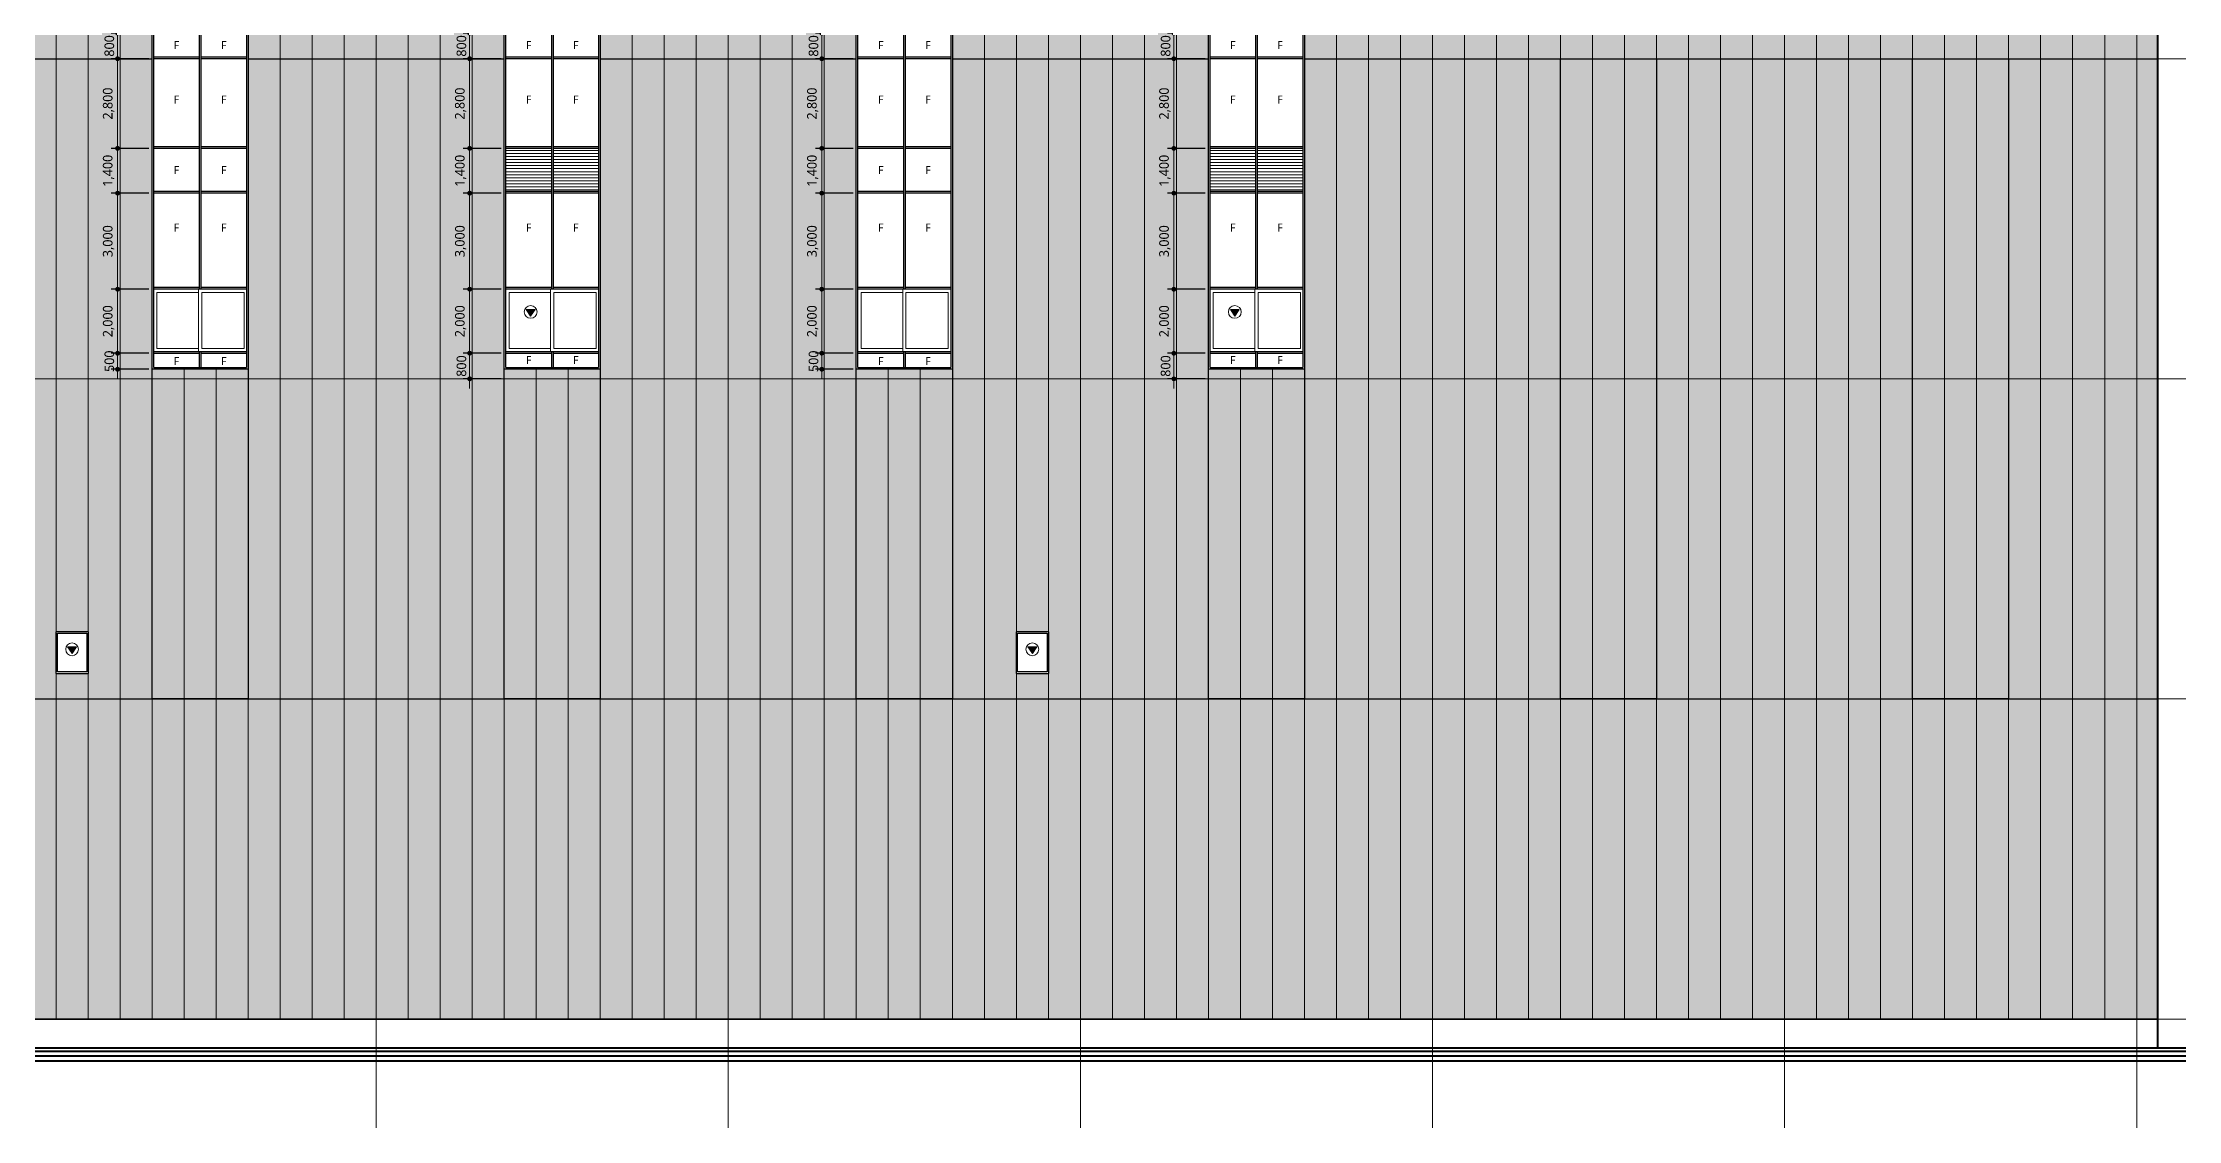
# Model space of a CAD drawing. Header units: millimetres. Extents: x 1680000 to 3024000, y 712800 to 950400.
# Drawn here: x 2164542 to 2231260, y 782198 to 815860 of the extents above; entities that cross this region are included whole.
import ezdxf
from ezdxf.enums import TextEntityAlignment as Align

# ---------------------------------------------------------------- set-up
doc = ezdxf.new("R2010")
doc.units = ezdxf.units.MM
doc.set_wipeout_variables(frame=1)
doc.linetypes.add('CEN', pattern=[62, 60, -1, 0, -1])
doc.linetypes.add('HID', pattern=[2, 1.1, -0.9])
doc.layers.get('Defpoints').update_dxf_attribs({"color": 140})
for name, color, linetype, lineweight in [('A-AXIS-LINE', 1, 'CEN', 15), ('A-DWXK-OPEN', 1, 'HID', 15), ('A-ELEV-LIN1', 2, 'Continuous', 40), ('A-ELEV-LIN2', 7, 'Continuous', 25), ('A-ELEV-LIN3', 8, 'Continuous', 18), ('A-ELEV-WIN', 4, 'Continuous', 25), ('A-MKXS-TEXT1', 3, 'Continuous', 25)]:
    doc.layers.add(name, color=color, linetype=linetype, lineweight=lineweight)
doc.layers.add('A-XXXX-NPLT', color=144, linetype='Continuous', lineweight=15, plot=False)
doc.layers.add('입면색상', color=7, linetype='Continuous')
doc.styles.add('HY울릉도L', font='')
doc.styles.add('맑은고딕', font='malgun.ttf')
doc.styles.get('HY울릉도L').set_extended_font_data('HYwulM')
doc.dimstyles.new('CDIM', dxfattribs={"dimtxt": 3, "dimasz": 1.5, "dimexe": 2, "dimexo": 1, "dimgap": 1, "dimtad": 1, "dimdec": 0, "dimrnd": 0.5, "dimzin": 0, "dimdsep": 32, "dimlunit": 6, "dimtxsty": 'HY울릉도L', "dimblk1": '_CIDOT', "dimblk2": '_CIDOT', "dimsah": 1, "dimcen": 5.5, "dimclrd": 2, "dimclre": 2, "dimclrt": 7, "dimadec": 0, "dimazin": 0, "dimtfac": 1, "dimtdec": 0, "dimtix": 1, "dimtmove": 2, "dimatfit": 1, "dimldrblk": '_CIDOT', "dimfxl": 1, "dimtolj": 1, "dimtzin": 0, "dimlwd": -1, "dimarcsym": 0})

# ---------------------------------------------------------------- blocks, each defined once
blk = doc.blocks.new('axis')
at = {"layer": 'A-AXIS-LINE'}
for p, q in [((4621438.1, -401118.7), (4883538.1, -401118.7)), ((4621438.1, -411118.7), (4883538.1, -411118.7)), ((4621438.1, -421118.7), (4883538.1, -421118.7)), ((4621438.1, -431118.7), (4883538.1, -431118.7)), ((4621438.1, -432118.7), (4883538.1, -432118.7))]:
    blk.add_line(p, q, dxfattribs=at)
blk = doc.blocks.new('_CIDOT')
at = {"color": 0, "linetype": 'ByBlock'}
blk.add_line((2, 0), (-1, 0), dxfattribs=at)
at = {"color": 0, "linetype": 'ByBlock', "const_width": 0.5}
blk.add_lwpolyline([(-0.25, 0, 1), (0.25, 0, 1)], format="xyb", close=True, dxfattribs=at)
blk = doc.blocks.new('*D36')
at = {"layer": 'A-XXXX-NPLT', "lineweight": -2, "transparency": 16777216}
for p, q in [((-100, 10700), (-1280, 10700)), ((-100, 9900), (-1280, 9900))]:
    blk.add_line(p, q, dxfattribs=at)
at = {"layer": 'A-XXXX-NPLT', "transparency": 16777216}
for p, q in [((-1080, 10850), (-1080, 11000)), ((-1080, 10700), (-1080, 9900)), ((-1080, 9750), (-1080, 9600))]:
    blk.add_line(p, q, dxfattribs=at)
at = {"layer": 'Defpoints', "color": 0, "transparency": 16777216}
for p in [(0, 10700), (-1080, 9900), (0, 9900)]:
    blk.add_point(p, dxfattribs=at)
at = {"layer": 'A-XXXX-NPLT', "transparency": 16777216, "xscale": 150, "yscale": 150, "zscale": 150}
for p, rotation in [((-1080, 10700), 270), ((-1080, 9900), 90)]:
    blk.add_blockref('_CIDOT', p, dxfattribs=dict(at, rotation=rotation))
at = {"layer": 'A-XXXX-NPLT', "color": 3, "transparency": 16777216, "insert": (-1335, 10300), "char_height": 300, "attachment_point": 5, "rotation": 90, "style": '맑은고딕'}
blk.add_mtext('\\A1;800', dxfattribs=at)
blk = doc.blocks.new('*D37')
at = {"layer": 'A-XXXX-NPLT', "lineweight": -2, "transparency": 16777216}
for p, q in [((-100, 12700), (-1280, 12700)), ((-100, 10700), (-1280, 10700))]:
    blk.add_line(p, q, dxfattribs=at)
at = {"layer": 'A-XXXX-NPLT', "transparency": 16777216}
blk.add_line((-1080, 10850), (-1080, 12550), dxfattribs=at)
at = {"layer": 'Defpoints', "color": 0, "transparency": 16777216}
for p in [(-1080, 12700), (0, 12700), (0, 10700)]:
    blk.add_point(p, dxfattribs=at)
at = {"layer": 'A-XXXX-NPLT', "transparency": 16777216, "xscale": 150, "yscale": 150, "zscale": 150}
for p, rotation in [((-1080, 12700), 90), ((-1080, 10700), 270)]:
    blk.add_blockref('_CIDOT', p, dxfattribs=dict(at, rotation=rotation))
at = {"layer": 'A-XXXX-NPLT', "color": 3, "transparency": 16777216, "insert": (-1360, 11700), "char_height": 300, "attachment_point": 5, "rotation": 90, "style": '맑은고딕'}
blk.add_mtext('\\A1;2,000', dxfattribs=at)
blk = doc.blocks.new('*D41')
at = {"layer": 'A-XXXX-NPLT', "lineweight": -2, "transparency": 16777216}
for p, q in [((-100, 700), (-1280, 700)), ((-100, -100), (-1280, -100))]:
    blk.add_line(p, q, dxfattribs=at)
at = {"layer": 'A-XXXX-NPLT', "transparency": 16777216}
for p, q in [((-1080, 850), (-1080, 1000)), ((-1080, 700), (-1080, -100)), ((-1080, -250), (-1080, -400))]:
    blk.add_line(p, q, dxfattribs=at)
at = {"layer": 'Defpoints', "color": 0, "transparency": 16777216}
for p in [(0, 700), (-1080, -100), (0, -100)]:
    blk.add_point(p, dxfattribs=at)
at = {"layer": 'A-XXXX-NPLT', "transparency": 16777216, "xscale": 150, "yscale": 150, "zscale": 150}
for p, rotation in [((-1080, 700), 270), ((-1080, -100), 90)]:
    blk.add_blockref('_CIDOT', p, dxfattribs=dict(at, rotation=rotation))
at = {"layer": 'A-XXXX-NPLT', "color": 3, "transparency": 16777216, "insert": (-1335, 300), "char_height": 300, "attachment_point": 5, "rotation": 90, "style": '맑은고딕'}
blk.add_mtext('\\A1;800', dxfattribs=at)
blk = doc.blocks.new('*D42')
at = {"layer": 'A-XXXX-NPLT', "lineweight": -2, "transparency": 16777216}
for p, q in [((-100, 2700), (-1280, 2700)), ((-100, 700), (-1280, 700))]:
    blk.add_line(p, q, dxfattribs=at)
at = {"layer": 'A-XXXX-NPLT', "transparency": 16777216}
blk.add_line((-1080, 850), (-1080, 2550), dxfattribs=at)
at = {"layer": 'Defpoints', "color": 0, "transparency": 16777216}
for p in [(-1080, 2700), (0, 2700), (0, 700)]:
    blk.add_point(p, dxfattribs=at)
at = {"layer": 'A-XXXX-NPLT', "transparency": 16777216, "xscale": 150, "yscale": 150, "zscale": 150}
for p, rotation in [((-1080, 2700), 90), ((-1080, 700), 270)]:
    blk.add_blockref('_CIDOT', p, dxfattribs=dict(at, rotation=rotation))
at = {"layer": 'A-XXXX-NPLT', "color": 3, "transparency": 16777216, "insert": (-1360, 1700), "char_height": 300, "attachment_point": 5, "rotation": 90, "style": '맑은고딕'}
blk.add_mtext('\\A1;2,000', dxfattribs=at)
blk = doc.blocks.new('*D43')
at = {"layer": 'A-XXXX-NPLT', "lineweight": -2, "transparency": 16777216}
for p, q in [((-100, 9900), (-1280, 9900)), ((-100, 7100), (-1280, 7100))]:
    blk.add_line(p, q, dxfattribs=at)
at = {"layer": 'A-XXXX-NPLT', "transparency": 16777216}
blk.add_line((-1080, 7250), (-1080, 9750), dxfattribs=at)
at = {"layer": 'Defpoints', "color": 0, "transparency": 16777216}
for p in [(-1080, 9900), (0, 9900), (0, 7100)]:
    blk.add_point(p, dxfattribs=at)
at = {"layer": 'A-XXXX-NPLT', "transparency": 16777216, "xscale": 150, "yscale": 150, "zscale": 150}
for p, rotation in [((-1080, 9900), 90), ((-1080, 7100), 270)]:
    blk.add_blockref('_CIDOT', p, dxfattribs=dict(at, rotation=rotation))
at = {"layer": 'A-XXXX-NPLT', "color": 3, "transparency": 16777216, "insert": (-1360, 8500), "char_height": 300, "attachment_point": 5, "rotation": 90, "style": '맑은고딕'}
blk.add_mtext('\\A1;2,800', dxfattribs=at)
blk = doc.blocks.new('*D44')
at = {"layer": 'A-XXXX-NPLT', "lineweight": -2, "transparency": 16777216}
for p, q in [((-100, 7100), (-1280, 7100)), ((-100, 5700), (-1280, 5700))]:
    blk.add_line(p, q, dxfattribs=at)
at = {"layer": 'A-XXXX-NPLT', "transparency": 16777216}
blk.add_line((-1080, 6950), (-1080, 5850), dxfattribs=at)
at = {"layer": 'Defpoints', "color": 0, "transparency": 16777216}
for p in [(0, 7100), (-1080, 5700), (0, 5700)]:
    blk.add_point(p, dxfattribs=at)
at = {"layer": 'A-XXXX-NPLT', "transparency": 16777216, "xscale": 150, "yscale": 150, "zscale": 150}
for p, rotation in [((-1080, 7100), 90), ((-1080, 5700), 270)]:
    blk.add_blockref('_CIDOT', p, dxfattribs=dict(at, rotation=rotation))
at = {"layer": 'A-XXXX-NPLT', "color": 3, "transparency": 16777216, "insert": (-1361, 6400), "char_height": 300, "attachment_point": 5, "rotation": 90, "style": '맑은고딕'}
blk.add_mtext('\\A1;1,400', dxfattribs=at)
blk = doc.blocks.new('*D45')
at = {"layer": 'A-XXXX-NPLT', "lineweight": -2, "transparency": 16777216}
for p, q in [((-100, 5700), (-1280, 5700)), ((-100, 2700), (-1280, 2700))]:
    blk.add_line(p, q, dxfattribs=at)
at = {"layer": 'A-XXXX-NPLT', "transparency": 16777216}
blk.add_line((-1080, 5550), (-1080, 2850), dxfattribs=at)
at = {"layer": 'Defpoints', "color": 0, "transparency": 16777216}
for p in [(0, 5700), (-1080, 2700), (0, 2700)]:
    blk.add_point(p, dxfattribs=at)
at = {"layer": 'A-XXXX-NPLT', "transparency": 16777216, "xscale": 150, "yscale": 150, "zscale": 150}
for p, rotation in [((-1080, 5700), 90), ((-1080, 2700), 270)]:
    blk.add_blockref('_CIDOT', p, dxfattribs=dict(at, rotation=rotation))
at = {"layer": 'A-XXXX-NPLT', "color": 3, "transparency": 16777216, "insert": (-1360, 4200), "char_height": 300, "attachment_point": 5, "rotation": 90, "style": '맑은고딕'}
blk.add_mtext('\\A1;3,000', dxfattribs=at)
blk = doc.blocks.new('*D61')
at = {"layer": 'A-XXXX-NPLT', "lineweight": -2, "transparency": 16777216}
for p, q in [((-100, 10800), (-1280, 10800)), ((-100, 10000), (-1280, 10000))]:
    blk.add_line(p, q, dxfattribs=at)
at = {"layer": 'A-XXXX-NPLT', "transparency": 16777216}
for p, q in [((-1080, 10950), (-1080, 11100)), ((-1080, 10800), (-1080, 10000)), ((-1080, 9850), (-1080, 9700))]:
    blk.add_line(p, q, dxfattribs=at)
at = {"layer": 'Defpoints', "color": 0, "transparency": 16777216}
for p in [(0, 10800), (-1080, 10000), (0, 10000)]:
    blk.add_point(p, dxfattribs=at)
at = {"layer": 'A-XXXX-NPLT', "transparency": 16777216, "xscale": 150, "yscale": 150, "zscale": 150}
for p, rotation in [((-1080, 10800), 270), ((-1080, 10000), 90)]:
    blk.add_blockref('_CIDOT', p, dxfattribs=dict(at, rotation=rotation))
at = {"layer": 'A-XXXX-NPLT', "color": 3, "transparency": 16777216, "insert": (-1335, 10400), "char_height": 300, "attachment_point": 5, "rotation": 90, "style": '맑은고딕'}
blk.add_mtext('\\A1;800', dxfattribs=at)
blk = doc.blocks.new('*D62')
at = {"layer": 'A-XXXX-NPLT', "lineweight": -2, "transparency": 16777216}
for p, q in [((-100, 12800), (-1280, 12800)), ((-100, 10800), (-1280, 10800))]:
    blk.add_line(p, q, dxfattribs=at)
at = {"layer": 'A-XXXX-NPLT', "transparency": 16777216}
blk.add_line((-1080, 10950), (-1080, 12650), dxfattribs=at)
at = {"layer": 'Defpoints', "color": 0, "transparency": 16777216}
for p in [(-1080, 12800), (0, 12800), (0, 10800)]:
    blk.add_point(p, dxfattribs=at)
at = {"layer": 'A-XXXX-NPLT', "transparency": 16777216, "xscale": 150, "yscale": 150, "zscale": 150}
for p, rotation in [((-1080, 12800), 90), ((-1080, 10800), 270)]:
    blk.add_blockref('_CIDOT', p, dxfattribs=dict(at, rotation=rotation))
at = {"layer": 'A-XXXX-NPLT', "color": 3, "transparency": 16777216, "insert": (-1360, 11800), "char_height": 300, "attachment_point": 5, "rotation": 90, "style": '맑은고딕'}
blk.add_mtext('\\A1;2,000', dxfattribs=at)
blk = doc.blocks.new('*D66')
at = {"layer": 'A-XXXX-NPLT', "lineweight": -2, "transparency": 16777216}
for p, q in [((-100, 800), (-1280, 800)), ((-100, 300), (-1280, 300))]:
    blk.add_line(p, q, dxfattribs=at)
at = {"layer": 'A-XXXX-NPLT', "transparency": 16777216}
for p, q in [((-1080, 950), (-1080, 1100)), ((-1080, 800), (-1080, 300)), ((-1080, 150), (-1080, 0))]:
    blk.add_line(p, q, dxfattribs=at)
at = {"layer": 'Defpoints', "color": 0, "transparency": 16777216}
for p in [(0, 800), (-1080, 300), (0, 300)]:
    blk.add_point(p, dxfattribs=at)
at = {"layer": 'A-XXXX-NPLT', "transparency": 16777216, "xscale": 150, "yscale": 150, "zscale": 150}
for p, rotation in [((-1080, 800), 270), ((-1080, 300), 90)]:
    blk.add_blockref('_CIDOT', p, dxfattribs=dict(at, rotation=rotation))
at = {"layer": 'A-XXXX-NPLT', "color": 3, "transparency": 16777216, "insert": (-1335, 550), "char_height": 300, "attachment_point": 5, "rotation": 90, "style": '맑은고딕'}
blk.add_mtext('\\A1;500', dxfattribs=at)
blk = doc.blocks.new('*D67')
at = {"layer": 'A-XXXX-NPLT', "lineweight": -2, "transparency": 16777216}
for p, q in [((-100, 2800), (-1280, 2800)), ((-100, 800), (-1280, 800))]:
    blk.add_line(p, q, dxfattribs=at)
at = {"layer": 'A-XXXX-NPLT', "transparency": 16777216}
blk.add_line((-1080, 950), (-1080, 2650), dxfattribs=at)
at = {"layer": 'Defpoints', "color": 0, "transparency": 16777216}
for p in [(-1080, 2800), (0, 2800), (0, 800)]:
    blk.add_point(p, dxfattribs=at)
at = {"layer": 'A-XXXX-NPLT', "transparency": 16777216, "xscale": 150, "yscale": 150, "zscale": 150}
for p, rotation in [((-1080, 2800), 90), ((-1080, 800), 270)]:
    blk.add_blockref('_CIDOT', p, dxfattribs=dict(at, rotation=rotation))
at = {"layer": 'A-XXXX-NPLT', "color": 3, "transparency": 16777216, "insert": (-1360, 1800), "char_height": 300, "attachment_point": 5, "rotation": 90, "style": '맑은고딕'}
blk.add_mtext('\\A1;2,000', dxfattribs=at)
blk = doc.blocks.new('*D68')
at = {"layer": 'A-XXXX-NPLT', "lineweight": -2, "transparency": 16777216}
for p, q in [((-100, 10000), (-1280, 10000)), ((-100, 7200), (-1280, 7200))]:
    blk.add_line(p, q, dxfattribs=at)
at = {"layer": 'A-XXXX-NPLT', "transparency": 16777216}
blk.add_line((-1080, 7350), (-1080, 9850), dxfattribs=at)
at = {"layer": 'Defpoints', "color": 0, "transparency": 16777216}
for p in [(-1080, 10000), (0, 10000), (0, 7200)]:
    blk.add_point(p, dxfattribs=at)
at = {"layer": 'A-XXXX-NPLT', "transparency": 16777216, "xscale": 150, "yscale": 150, "zscale": 150}
for p, rotation in [((-1080, 10000), 90), ((-1080, 7200), 270)]:
    blk.add_blockref('_CIDOT', p, dxfattribs=dict(at, rotation=rotation))
at = {"layer": 'A-XXXX-NPLT', "color": 3, "transparency": 16777216, "insert": (-1360, 8600), "char_height": 300, "attachment_point": 5, "rotation": 90, "style": '맑은고딕'}
blk.add_mtext('\\A1;2,800', dxfattribs=at)
blk = doc.blocks.new('*D69')
at = {"layer": 'A-XXXX-NPLT', "lineweight": -2, "transparency": 16777216}
for p, q in [((-100, 7200), (-1280, 7200)), ((-100, 5800), (-1280, 5800))]:
    blk.add_line(p, q, dxfattribs=at)
at = {"layer": 'A-XXXX-NPLT', "transparency": 16777216}
blk.add_line((-1080, 7050), (-1080, 5950), dxfattribs=at)
at = {"layer": 'Defpoints', "color": 0, "transparency": 16777216}
for p in [(0, 7200), (-1080, 5800), (0, 5800)]:
    blk.add_point(p, dxfattribs=at)
at = {"layer": 'A-XXXX-NPLT', "transparency": 16777216, "xscale": 150, "yscale": 150, "zscale": 150}
for p, rotation in [((-1080, 7200), 90), ((-1080, 5800), 270)]:
    blk.add_blockref('_CIDOT', p, dxfattribs=dict(at, rotation=rotation))
at = {"layer": 'A-XXXX-NPLT', "color": 3, "transparency": 16777216, "insert": (-1361, 6500), "char_height": 300, "attachment_point": 5, "rotation": 90, "style": '맑은고딕'}
blk.add_mtext('\\A1;1,400', dxfattribs=at)
blk = doc.blocks.new('*D70')
at = {"layer": 'A-XXXX-NPLT', "lineweight": -2, "transparency": 16777216}
for p, q in [((-100, 5800), (-1280, 5800)), ((-100, 2800), (-1280, 2800))]:
    blk.add_line(p, q, dxfattribs=at)
at = {"layer": 'A-XXXX-NPLT', "transparency": 16777216}
blk.add_line((-1080, 5650), (-1080, 2950), dxfattribs=at)
at = {"layer": 'Defpoints', "color": 0, "transparency": 16777216}
for p in [(0, 5800), (-1080, 2800), (0, 2800)]:
    blk.add_point(p, dxfattribs=at)
at = {"layer": 'A-XXXX-NPLT', "transparency": 16777216, "xscale": 150, "yscale": 150, "zscale": 150}
for p, rotation in [((-1080, 5800), 90), ((-1080, 2800), 270)]:
    blk.add_blockref('_CIDOT', p, dxfattribs=dict(at, rotation=rotation))
at = {"layer": 'A-XXXX-NPLT', "color": 3, "transparency": 16777216, "insert": (-1360, 4300), "char_height": 300, "attachment_point": 5, "rotation": 90, "style": '맑은고딕'}
blk.add_mtext('\\A1;3,000', dxfattribs=at)
blk = doc.blocks.new('소방관진입창')
at = {"layer": 'A-DWXK-OPEN', "linetype": 'Continuous', "ltscale": 50, "true_color": 0xcd2027}
h = blk.add_hatch(color=242, dxfattribs=at)
h.dxf.hatch_style = 1
h.paths.add_polyline_path([(138, 80), (-138, 80), (0, -130)])
at = {"layer": 'A-DWXK-OPEN', "color": 242, "linetype": 'Continuous', "ltscale": 50, "true_color": 0xcd2027}
blk.add_lwpolyline([(-138, 80), (0, -130), (138, 80)], close=True, dxfattribs=at)
blk.add_circle((0, 0), 200, dxfattribs=at)
blk = doc.blocks.new('3f소방창')
blk.add_wipeout([(-10, -200), (-10, -1500), (1010, -1500), (1010, -200)]).dxf.layer = 'A-ELEV-LIN3'
at = {"layer": 'A-ELEV-WIN'}
blk.add_lwpolyline([(1010, -1500), (1010, -200), (-10, -200), (-10, -1500), (1010, -1500)], dxfattribs=at)
blk.add_lwpolyline([(40, -1450), (40, -250), (960, -250), (960, -1450)], close=True, dxfattribs=at)
blk = doc.blocks.new('입면창2')
blk.add_wipeout([(0, 50050), (3000, 50050), (3000, 200), (0, 200)]).dxf.layer = 'A-ELEV-LIN3'
at = {"layer": 'A-ELEV-LIN3'}
h = blk.add_hatch(dxfattribs=at)
h.set_pattern_fill('ANSI31', color=253, scale=30, angle=315)
h.set_pattern_definition([(0, (-59545.61, -102760), (2e-14, 95.25), [])])
h.paths.add_polyline_path([(2950, 5750), (2950, 7100), (1525, 7100), (1525, 5750)])
h.paths.add_polyline_path([(50, 7100), (50, 5750), (1475, 5750), (1475, 7100)])
at = {"layer": 'A-ELEV-LIN3', "color": 253}
for points in [[(1450, 2700), (1450, 750)], [(1450, 850), (150, 850), (150, 2600), (1450, 2600)]]:
    blk.add_lwpolyline(points, dxfattribs=at)
blk.add_lwpolyline([(1550, 2600), (2875, 2600), (2875, 850), (1550, 850)], close=True, dxfattribs=at)
at = {"layer": 'A-ELEV-WIN'}
for p, q in [((50, 750), (2950, 750)), ((50, 700), (1475, 700)), ((1475, 750), (1475, 250)), ((1525, 750), (1525, 250)), ((1525, 700), (2950, 700)), ((50, 250), (2950, 250))]:
    blk.add_line(p, q, dxfattribs=at)
blk.add_lwpolyline([(3000, 200), (0, 200), (0, 50050), (3000, 50050)], close=True, dxfattribs=at)
for points in [[(50, 250), (50, 50000), (2950, 50000), (2950, 250)], [(1475, 10750), (1475, 2700)], [(1525, 10750), (1525, 2700)], [(1475, 9950), (50, 9950)], [(1475, 9900), (50, 9900)], [(2950, 9950), (1525, 9950)], [(2950, 9900), (1525, 9900)], [(1475, 7150), (50, 7150)], [(1475, 7100), (50, 7100)], [(2950, 7150), (1525, 7150)], [(2950, 7100), (1525, 7100)], [(1475, 5750), (50, 5750)], [(1475, 5700), (50, 5700)], [(2950, 5750), (1525, 5750)], [(2950, 5700), (1525, 5700)], [(1475, 2750), (50, 2750)], [(2950, 2700), (50, 2700)], [(2950, 2750), (1525, 2750)]]:
    blk.add_lwpolyline(points, dxfattribs=at)
at = {"layer": 'A-MKXS-TEXT1', "style": '맑은고딕'}
for p in [(762.5, 10325), (2237.5, 10325), (762.5, 8625), (2237.5, 8625), (762.5, 4625), (2237.5, 4625), (762.5, 485.5), (2237.5, 485.5)]:
    blk.add_text('F', height=250, dxfattribs=at).set_placement(p, align=Align.MIDDLE_CENTER)
at = {"layer": 'A-XXXX-NPLT'}
for base, p1, p2, picture, middle in [((-1080, 12700), (0, 10700), (0, 12700), '*D37', (-1360.2, 11700)), ((-1080, 9900), (0, 7100), (0, 9900), '*D43', (-1360.2, 8500)), ((-1080, 5700), (0, 7100), (0, 5700), '*D44', (-1361, 6400)), ((-1080, 2700), (0, 5700), (0, 2700), '*D45', (-1360.2, 4200)), ((-1080, 2700), (0, 700), (0, 2700), '*D42', (-1360.2, 1700))]:
    dim = blk.add_linear_dim(base=base, p1=p1, p2=p2, angle=90, dimstyle='CDIM', override={"dimscale": 100, "dimtxsty": '맑은고딕', "dimclrd": 256, "dimclre": 256, "dimclrt": 3}, dxfattribs=at)
    dim.commit()
    dim.dimension.update_dxf_attribs({"geometry": picture, "text_midpoint": middle})
for p1, p2, picture, middle in [((0, 10700), (0, 9900), '*D36', (-1335, 10300)), ((0, 700), (0, -100), '*D41', (-1335, 300))]:
    dim = blk.add_aligned_dim(p1=p1, p2=p2, distance=-1080, dimstyle='CDIM', override={"dimscale": 100, "dimtxsty": '맑은고딕', "dimclrd": 256, "dimclre": 256, "dimclrt": 3}, dxfattribs=at)
    dim.commit()
    dim.dimension.update_dxf_attribs({"geometry": picture, "text_midpoint": middle})
blk = doc.blocks.new('입면창_그릴x')
blk.add_wipeout([(0, 50150), (3000, 50150), (3000, 300), (0, 300)]).dxf.layer = 'A-ELEV-LIN3'
at = {"layer": 'A-ELEV-LIN3', "color": 253}
for points in [[(1450, 950), (150, 950), (150, 2700), (1450, 2700)], [(1450, 2800), (1450, 850)]]:
    blk.add_lwpolyline(points, dxfattribs=at)
blk.add_lwpolyline([(1550, 2700), (2875, 2700), (2875, 950), (1550, 950)], close=True, dxfattribs=at)
at = {"layer": 'A-ELEV-WIN'}
for p, q in [((50, 850), (2950, 850)), ((50, 800), (1475, 800)), ((1475, 850), (1475, 350)), ((1525, 850), (1525, 350)), ((1525, 800), (2950, 800)), ((50, 350), (2950, 350))]:
    blk.add_line(p, q, dxfattribs=at)
blk.add_lwpolyline([(3000, 300), (0, 300), (0, 50150), (3000, 50150)], close=True, dxfattribs=at)
for points in [[(50, 350), (50, 50100), (2950, 50100), (2950, 350)], [(1475, 10850), (1475, 2800)], [(1525, 10850), (1525, 2800)], [(1475, 10050), (50, 10050)], [(2950, 10050), (1525, 10050)], [(1475, 10000), (50, 10000)], [(2950, 10000), (1525, 10000)], [(1475, 7250), (50, 7250)], [(1475, 7200), (50, 7200)], [(2950, 7250), (1525, 7250)], [(2950, 7200), (1525, 7200)], [(1475, 5850), (50, 5850)], [(1475, 5800), (50, 5800)], [(2950, 5850), (1525, 5850)], [(2950, 5800), (1525, 5800)], [(1475, 2850), (50, 2850)], [(2950, 2800), (50, 2800)], [(2950, 2850), (1525, 2850)]]:
    blk.add_lwpolyline(points, dxfattribs=at)
at = {"layer": 'A-MKXS-TEXT1', "style": '맑은고딕'}
for p in [(762.5, 10425), (2237.5, 10425), (762.5, 8725), (2237.5, 8725), (762.5, 6525), (2237.5, 6525), (762.5, 4725), (2237.5, 4725), (762.5, 552.7), (2237.5, 552.7)]:
    blk.add_text('F', height=250, dxfattribs=at).set_placement(p, align=Align.MIDDLE_CENTER)
at = {"layer": 'A-XXXX-NPLT'}
for base, p1, p2, picture, middle in [((-1080, 12800), (0, 10800), (0, 12800), '*D62', (-1360.2, 11800)), ((-1080, 10000), (0, 7200), (0, 10000), '*D68', (-1360.2, 8600)), ((-1080, 5800), (0, 7200), (0, 5800), '*D69', (-1361, 6500)), ((-1080, 2800), (0, 5800), (0, 2800), '*D70', (-1360.2, 4300)), ((-1080, 2800), (0, 800), (0, 2800), '*D67', (-1360.2, 1800))]:
    dim = blk.add_linear_dim(base=base, p1=p1, p2=p2, angle=90, dimstyle='CDIM', override={"dimscale": 100, "dimtxsty": '맑은고딕', "dimclrd": 256, "dimclre": 256, "dimclrt": 3}, dxfattribs=at)
    dim.commit()
    dim.dimension.update_dxf_attribs({"geometry": picture, "text_midpoint": middle})
for p1, p2, picture, middle in [((0, 10800), (0, 10000), '*D61', (-1335, 10400)), ((0, 800), (0, 300), '*D66', (-1335, 550))]:
    dim = blk.add_aligned_dim(p1=p1, p2=p2, distance=-1080, dimstyle='CDIM', override={"dimscale": 100, "dimtxsty": '맑은고딕', "dimclrd": 256, "dimclre": 256, "dimclrt": 3}, dxfattribs=at)
    dim.commit()
    dim.dimension.update_dxf_attribs({"geometry": picture, "text_midpoint": middle})

msp = doc.modelspace()

# ---------------------------------------------------------------- hatches: boundary and pattern name
at = {"layer": '입면색상', "true_color": 0x435254}
h = msp.add_hatch(color=251, dxfattribs=at)
h.dxf.hatch_style = 1
h.paths.add_polyline_path([(2222960, 815360), (2225960, 815360), (2225960, 795360), (2222960, 795360)])
h.paths.add_polyline_path([(2211960, 815360), (2214960, 815360), (2214960, 795360), (2211960, 795360)])
h.paths.add_polyline_path([(2200960, 815360), (2203960, 815360), (2203960, 795360), (2200960, 795360)])
h.paths.add_polyline_path([(2189960, 815360), (2192960, 815360), (2192960, 795360), (2189960, 795360)])
h.paths.add_polyline_path([(2178960, 815360), (2181960, 815360), (2181960, 795360), (2178960, 795360)])
h.paths.add_polyline_path([(2167960, 815360), (2170960, 815360), (2170960, 795360), (2167960, 795360)])
h.paths.add_polyline_path([(2156960, 815360), (2159960, 815360), (2159960, 795360), (2156960, 795360)])
h.paths.add_polyline_path([(2145960, 815360), (2148960, 815360), (2148960, 795360), (2145960, 795360)])
h.paths.add_polyline_path([(2134960, 815360), (2137960, 815360), (2137960, 795360), (2134960, 795360)])
h.paths.add_polyline_path([(2222960, 835360), (2225960, 835360), (2225960, 816360), (2222960, 816360)])
h.paths.add_polyline_path([(2211960, 835360), (2214960, 835360), (2214960, 816360), (2211960, 816360)])
h.paths.add_polyline_path([(2200960, 835360), (2203960, 835360), (2203960, 816360), (2200960, 816360)])
h.paths.add_polyline_path([(2189960, 835360), (2192960, 835360), (2192960, 816360), (2189960, 816360)])
h.paths.add_polyline_path([(2178960, 835360), (2181960, 835360), (2181960, 816360), (2178960, 816360)])
h.paths.add_polyline_path([(2167960, 835360), (2170960, 835360), (2170960, 816360), (2167960, 816360)])
h.paths.add_polyline_path([(2156960, 835360), (2159960, 835360), (2159960, 816360), (2156960, 816360)])
h.paths.add_polyline_path([(2145960, 835360), (2148960, 835360), (2148960, 816360), (2145960, 816360)])
h.paths.add_polyline_path([(2134960, 835360), (2137960, 835360), (2137960, 816360), (2134960, 816360)])
h.paths.add_polyline_path([(2134960, 835360), (2230610, 835360), (2230610, 836360), (2134960, 836360)])
h.paths.add_polyline_path([(2097310, 815360), (2230610, 815360), (2230610, 816360), (2097310, 816360)])
h.paths.add_polyline_path([(2222960, 857010), (2225960, 857010), (2225960, 836360), (2222960, 836360)])
h.paths.add_polyline_path([(2211960, 857010), (2214960, 857010), (2214960, 836360), (2211960, 836360)])
h.paths.add_polyline_path([(2200960, 857010), (2203960, 857010), (2203960, 836360), (2200960, 836360)])
h.paths.add_polyline_path([(2189960, 857010), (2192960, 857010), (2192960, 836360), (2189960, 836360)])
h.paths.add_polyline_path([(2178960, 857010), (2181960, 857010), (2181960, 836360), (2178960, 836360)])
h.paths.add_polyline_path([(2167960, 857010), (2170960, 857010), (2170960, 836360), (2167960, 836360)])
h.paths.add_polyline_path([(2156960, 857010), (2159960, 857010), (2159960, 836360), (2156960, 836360)])
h.paths.add_polyline_path([(2145960, 857010), (2148960, 857010), (2148960, 836360), (2145960, 836360)])
h.paths.add_polyline_path([(2134960, 857010), (2137960, 857010), (2137960, 836360), (2134960, 836360)])
h.paths.add_polyline_path([(2101960, 815360), (2104960, 815360), (2104960, 795360), (2101960, 795360)])
h.paths.add_polyline_path([(2123960, 815360), (2126960, 815360), (2126960, 795360), (2123960, 795360)])
h.paths.add_polyline_path([(2112960, 815360), (2115960, 815360), (2115960, 795360), (2112960, 795360)])
h.paths.add_polyline_path([(2097310, 795360), (2230610, 795360), (2230610, 785360), (2097310, 785360)])
at = {"layer": '입면색상', "true_color": 0xcad1d3}
h = msp.add_hatch(color=254, dxfattribs=at)
h.dxf.hatch_style = 1
h.paths.add_polyline_path([(2101960, 815360), (2097310, 815360), (2097310, 795360), (2101960, 795360)])
h.paths.add_polyline_path([(2225960, 836360), (2230610, 836360), (2230610, 857010), (2225960, 857010)])
h.paths.add_polyline_path([(2225960, 816360), (2230610, 816360), (2230610, 835360), (2225960, 835360)])
h.paths.add_polyline_path([(2225960, 795360), (2230610, 795360), (2230610, 815360), (2225960, 815360)])
h.paths.add_polyline_path([(2222960, 815360), (2214960, 815360), (2214960, 795360), (2222960, 795360)])
h.paths.add_polyline_path([(2203960, 795360), (2211960, 795360), (2211960, 815360), (2203960, 815360)])
h.paths.add_polyline_path([(2200960, 815360), (2192960, 815360), (2192960, 795360), (2200960, 795360)])
h.paths.add_polyline_path([(2189960, 815360), (2181960, 815360), (2181960, 795360), (2189960, 795360)])
h.paths.add_polyline_path([(2178960, 815360), (2170960, 815360), (2170960, 795360), (2178960, 795360)])
h.paths.add_polyline_path([(2167960, 815360), (2159960, 815360), (2159960, 795360), (2167960, 795360)])
h.paths.add_polyline_path([(2156960, 815360), (2148960, 815360), (2148960, 795360), (2156960, 795360)])
h.paths.add_polyline_path([(2145960, 815360), (2137960, 815360), (2137960, 795360), (2145960, 795360)])
h.paths.add_polyline_path([(2126960, 795360), (2134960, 795360), (2134960, 815360), (2126960, 815360)])
h.paths.add_polyline_path([(2115960, 795360), (2123960, 795360), (2123960, 815360), (2115960, 815360)])
h.paths.add_polyline_path([(2104960, 795360), (2112960, 795360), (2112960, 815360), (2104960, 815360)])
h.paths.add_polyline_path([(2145960, 835360), (2137960, 835360), (2137960, 816360), (2145960, 816360)])
h.paths.add_polyline_path([(2148960, 816360), (2156960, 816360), (2156960, 835360), (2148960, 835360)])
h.paths.add_polyline_path([(2167960, 835360), (2159960, 835360), (2159960, 816360), (2167960, 816360)])
h.paths.add_polyline_path([(2178960, 835360), (2170960, 835360), (2170960, 816360), (2178960, 816360)])
h.paths.add_polyline_path([(2189960, 835360), (2181960, 835360), (2181960, 816360), (2189960, 816360)])
h.paths.add_polyline_path([(2200960, 835360), (2192960, 835360), (2192960, 816360), (2200960, 816360)])
h.paths.add_polyline_path([(2211960, 835360), (2203960, 835360), (2203960, 816360), (2211960, 816360)])
h.paths.add_polyline_path([(2222960, 835360), (2214960, 835360), (2214960, 816360), (2222960, 816360)])
h.paths.add_polyline_path([(2222960, 857010), (2214960, 857010), (2214960, 836360), (2222960, 836360)])
h.paths.add_polyline_path([(2211960, 857010), (2203960, 857010), (2203960, 836360), (2211960, 836360)])
h.paths.add_polyline_path([(2192960, 836360), (2200960, 836360), (2200960, 857010), (2192960, 857010)])
h.paths.add_polyline_path([(2181960, 836360), (2189960, 836360), (2189960, 857010), (2181960, 857010)])
h.paths.add_polyline_path([(2170960, 836360), (2178960, 836360), (2178960, 857010), (2170960, 857010)])
h.paths.add_polyline_path([(2159960, 836360), (2167960, 836360), (2167960, 857010), (2159960, 857010)])
h.paths.add_polyline_path([(2156960, 857010), (2148960, 857010), (2148960, 836360), (2156960, 836360)])
h.paths.add_polyline_path([(2145960, 857010), (2137960, 857010), (2137960, 836360), (2145960, 836360)])

# ---------------------------------------------------------------- linework, layer by layer
at = {"layer": 'A-AXIS-LINE'}
for p, q in [((2174960, 880860), (2174960, 764360)), ((2185960, 880860), (2185960, 764360)), ((2196960, 880860), (2196960, 764360)), ((2207960, 880860), (2207960, 764360)), ((2218960, 880860), (2218960, 764360)), ((2229960, 880860), (2229960, 764360))]:
    msp.add_line(p, q, dxfattribs=at)
at = {"layer": 'A-ELEV-LIN1'}
for p, q in [((2230610, 857010), (2230610, 785360)), ((2230610, 785360), (2230610, 784460))]:
    msp.add_line(p, q, dxfattribs=at)
for points in [[(2052960, 784360), (2076227.5, 784360), (2076227.5, 784210, -0.025), (2088227.5, 784210), (2088227.5, 784360), (2284155.5, 784360), (2284155.5, 784060, -0.0115884), (2315060, 784270.8, -0.0115884)], [(2052960, 784210), (2076077.5, 784210), (2076077.5, 784052.2, -0.0256579), (2088377.5, 784052.2), (2088377.5, 784210), (2284005.5, 784210), (2284005.5, 783905.4, -0.0116473), (2315060, 784120.8, -0.0116473)], [(2052960, 784060), (2075927.5, 784060), (2075927.5, 783894.2, -0.0263175), (2088527.5, 783894.2), (2088527.5, 784060), (2283855.5, 784060), (2283855.5, 783750.8, -0.0117062), (2315060, 783970.8, -0.0117062)]]:
    msp.add_lwpolyline(points, format="xyb", dxfattribs=at)
msp.add_lwpolyline([(2097310, 784460), (2274460, 784460)], dxfattribs=at)
at = {"layer": 'A-ELEV-LIN2'}
msp.add_lwpolyline([(2097310, 785360), (2230610, 785360)], dxfattribs=at)
at = {"layer": 'A-ELEV-LIN3'}
for p, q in [((2164960, 857010), (2164960, 785360)), ((2165960, 857010), (2165960, 785360)), ((2166960, 857010), (2166960, 785360)), ((2171960, 857010), (2171960, 785360)), ((2172960, 857010), (2172960, 785360)), ((2173960, 857010), (2173960, 785360)), ((2174960, 857010), (2174960, 785360)), ((2175960, 857010), (2175960, 785360)), ((2176960, 857010), (2176960, 785360)), ((2177960, 857010), (2177960, 785360)), ((2182960, 857010), (2182960, 785360)), ((2183960, 857010), (2183960, 785360)), ((2184960, 857010), (2184960, 785360)), ((2185960, 857010), (2185960, 785360)), ((2186960, 857010), (2186960, 785360)), ((2187960, 857010), (2187960, 785360)), ((2188960, 857010), (2188960, 785360)), ((2193960, 857010), (2193960, 785360)), ((2194960, 857010), (2194960, 785360)), ((2195960, 857010), (2195960, 785360)), ((2196960, 857010), (2196960, 785360)), ((2197960, 857010), (2197960, 785360)), ((2198960, 857010), (2198960, 785360)), ((2199960, 857010), (2199960, 785360)), ((2204960, 857010), (2204960, 785360)), ((2205960, 857010), (2205960, 785360)), ((2206960, 857010), (2206960, 785360)), ((2207960, 857010), (2207960, 785360)), ((2208960, 857010), (2208960, 785360)), ((2209960, 857010), (2209960, 785360)), ((2210960, 857010), (2210960, 785360)), ((2211960, 857010), (2211960, 785360)), ((2212960, 857010), (2212960, 785360)), ((2213960, 857010), (2213960, 785360)), ((2214960, 857010), (2214960, 785360)), ((2215960, 857010), (2215960, 785360)), ((2216960, 857010), (2216960, 785360)), ((2217960, 857010), (2217960, 785360)), ((2218960, 857010), (2218960, 785360)), ((2219960, 857010), (2219960, 785360)), ((2220960, 857010), (2220960, 785360)), ((2221960, 857010), (2221960, 785360)), ((2222960, 857010), (2222960, 785360)), ((2223960, 857010), (2223960, 785360)), ((2224960, 857010), (2224960, 785360)), ((2225960, 857010), (2225960, 785360)), ((2226960, 857010), (2226960, 785360)), ((2227960, 857010), (2227960, 785360)), ((2228960, 857010), (2228960, 785360)), ((2229960, 857010), (2229960, 784560)), ((2167960, 805660), (2167960, 785360)), ((2168960, 805660), (2168960, 785360)), ((2169960, 805660), (2169960, 785360)), ((2170960, 805660), (2170960, 785360)), ((2178960, 805660), (2178960, 785360)), ((2179960, 805660), (2179960, 785360)), ((2180960, 805660), (2180960, 785360)), ((2181960, 805660), (2181960, 785360)), ((2189960, 805660), (2189960, 785360)), ((2190960, 805660), (2190960, 785360)), ((2191960, 805660), (2191960, 785360)), ((2192960, 805660), (2192960, 785360)), ((2200960, 805660), (2200960, 785360)), ((2201960, 805660), (2201960, 785360)), ((2202960, 805660), (2202960, 785360)), ((2203960, 805660), (2203960, 785360))]:
    msp.add_line(p, q, dxfattribs=at)
at = {"layer": '입면색상', "color": 118, "true_color": 0x003f2d}
msp.add_lwpolyline([(2097310, 857010), (2230610, 857010), (2230610, 785360), (2097310, 785360)], close=True, dxfattribs=at)
at = {"layer": '입면색상'}
for points in [[(2097310, 815360), (2230610, 815360), (2230610, 816360), (2097310, 816360)], [(2167960, 815360), (2170960, 815360), (2170960, 795360), (2167960, 795360)], [(2178960, 815360), (2181960, 815360), (2181960, 795360), (2178960, 795360)], [(2189960, 815360), (2192960, 815360), (2192960, 795360), (2189960, 795360)], [(2200960, 815360), (2203960, 815360), (2203960, 795360), (2200960, 795360)], [(2211960, 815360), (2214960, 815360), (2214960, 795360), (2211960, 795360)], [(2222960, 815360), (2225960, 815360), (2225960, 795360), (2222960, 795360)], [(2097310, 795360), (2230610, 795360), (2230610, 785360), (2097310, 785360)]]:
    msp.add_lwpolyline(points, close=True, dxfattribs=at)

# ---------------------------------------------------------------- block references
at = {"layer": 'A-AXIS-LINE'}
msp.add_blockref('axis', (-2568478.1, 1216478.7), dxfattribs=at)

# ---------------------------------------------------------------- next in the draw order: block references
for name, p in [('입면창_그릴x', (2167960, 805360)), ('입면창2', (2178960, 805460)), ('입면창_그릴x', (2189960, 805360)), ('입면창2', (2200960, 805460))]:
    msp.add_blockref(name, p)
at = {"layer": 'A-ELEV-LIN3'}
for p in [(2164960, 797660), (2194960, 797660)]:
    msp.add_blockref('3f소방창', p, dxfattribs=at)

# ---------------------------------------------------------------- next in the draw order: block references
for p in [(2179785, 807450.2), (2201785, 807450.2), (2165460, 796910), (2195460, 796910)]:
    msp.add_blockref('소방관진입창', p)

doc.saveas('drawing.dxf')
